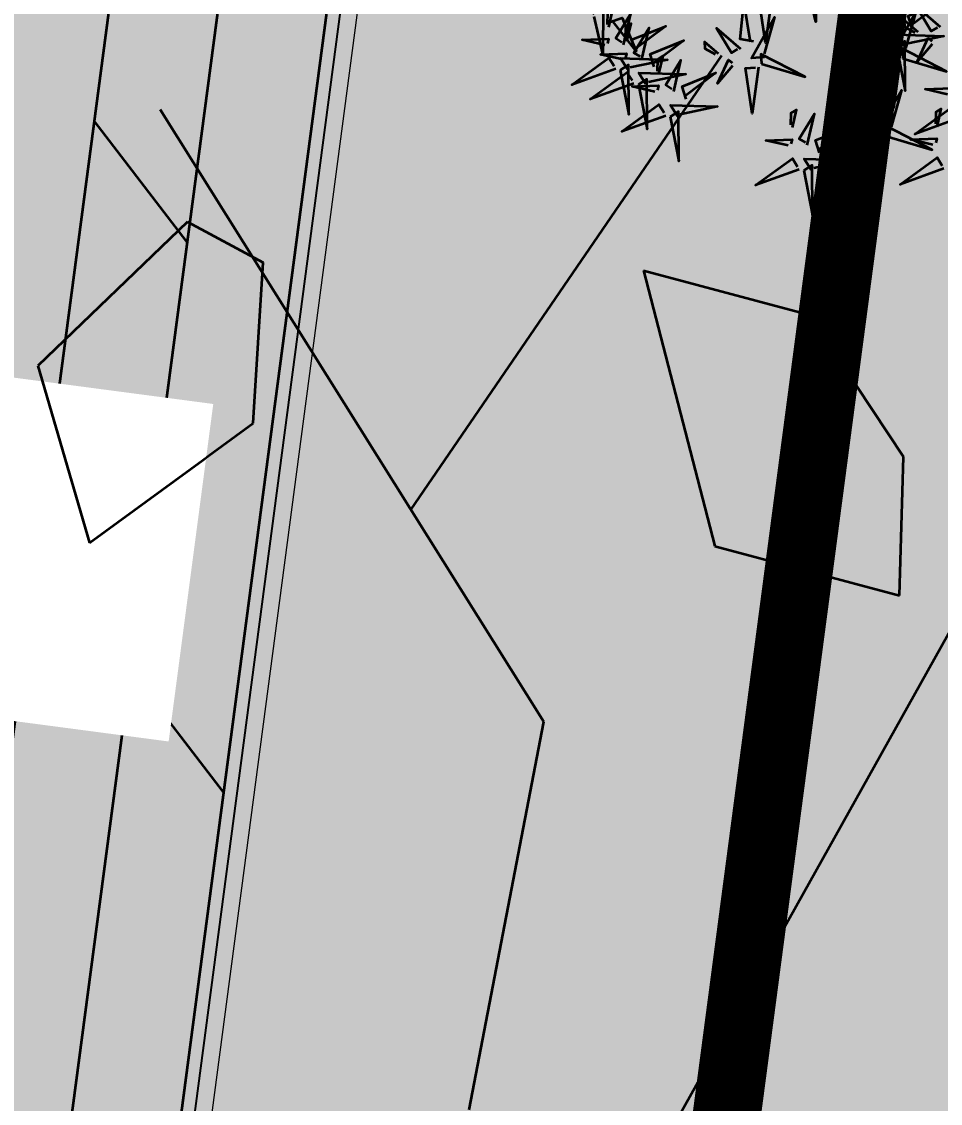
# Model space of a CAD drawing. Header units: millimetres. Extents: x -179928 to 528275, y -469666 to 511935.
# Drawn here: x 14486 to 15025, y 104411 to 105047 of the extents above; entities that cross this region are included whole.
import ezdxf

# ---------------------------------------------------------------- set-up
doc = ezdxf.new("R2010")
doc.units = ezdxf.units.MM
doc.linetypes.add('DASHED', pattern=[0.75, 0.5, -0.25])
for name, color, linetype in [('ad-Elevation 10', 8, 'Continuous'), ('ad-Plinth', 8, 'Continuous'), ('ad-Secondary Roof', 6, 'Continuous'), ('ad-Text main', 7, 'Continuous'), ('ad-Verandah', 33, 'Continuous')]:
    doc.layers.add(name, color=color, linetype=linetype)
doc.layers.add('ad-Landscape', color=94, linetype='Continuous', lineweight=35)
doc.layers.add('ad-Landscape 2', color=7, linetype='Continuous', lineweight=35, true_color=0x264c00)
doc.styles.get("Standard").update_dxf_attribs({"font": 'arial.ttf'})

# ---------------------------------------------------------------- blocks, each defined once
blk = doc.blocks.new('zw$3849')
at = {"layer": 'ad-Text main', "insert": (12834.09, 1938.93), "char_height": 100, "width": 1424.1947, "attachment_point": 5, "bg_fill": 2}
blk.add_mtext("\\pxqj;5' WIDE VERANDAH", dxfattribs=at)
blk = doc.blocks.new('1625E_Roof Plan')
at = {"layer": 'ad-Secondary Roof', "linetype": 'DASHED', "ltscale": 2, "const_width": 40}
for points in [[(13950, 5195), (13188.77, 1425), (13950, -2345)], [(12570, 5195), (10022.5, 1425), (12570, -2345), (13950, -2345), (13950, 5195)]]:
    blk.add_lwpolyline(points, close=True, dxfattribs=at)
blk = doc.blocks.new('bamboo')
at = {"layer": 'ad-Landscape 2'}
for points in [[(103.7, 1424.7), (54.4, 1572.3), (77.9, 1403.4), (103.7, 1424.7)], [(119.4, 1423.2), (261.4, 1496.7), (147.9, 1388.7), (126.6, 1414.5)], [(581.6, 1302), (532.2, 1449.6), (555.7, 1280.7), (581.6, 1302)], [(-372, 1355), (-230.1, 1428.5), (-343.6, 1320.5), (-364.9, 1346.4)], [(-160.7, 1284.9), (-160, 1444.8), (-116.9, 1294.1), (-149.7, 1287.2)], [(79.4, 1419.1), (107.8, 1384.6), (-52.4, 1368.4), (70.8, 1412)], [(597.3, 1300.4), (739.2, 1374), (625.7, 1265.9), (604.4, 1291.8)], [(-70.9, 1292.4), (-27.7, 1358.5), (-55.4, 1272.9), (-68.6, 1281.5)], [(57.7, 1357.7), (77.5, 1316.1), (-31.5, 1255.3), (64.8, 1349.1)], [(103.3, 1337.4), (92.8, 1227.4), (133.3, 1318.7), (110.4, 1328.8)], [(167.7, 1347.1), (246.3, 1339.5), (157.6, 1324.2), (159.1, 1340)], [(704.4, 1206.5), (655.1, 1354.1), (678.6, 1185.2), (704.4, 1206.5)], [(772.7, 1165.6), (723.3, 1313.2), (746.9, 1144.3), (772.7, 1165.6)], [(-323.8, 1278.9), (-245.2, 1271.3), (-333.9, 1256.1), (-332.4, 1271.8)], [(-169.3, 1271.7), (-323, 1296.4), (-162.4, 1238.9), (-169.3, 1271.7)], [(161.7, 1284.2), (155.7, 1221.3), (172.9, 1235.5), (168.8, 1275.6)], [(557.2, 1296.4), (585.7, 1261.9), (425.4, 1245.7), (548.6, 1289.3)], [(720.2, 1205), (862.1, 1278.5), (748.6, 1170.5), (727.3, 1196.4)], [(-399.4, 1177.7), (-257.4, 1251.3), (-370.9, 1143.2), (-392.2, 1169.1)], [(-175.7, 1247.6), (-131.9, 1256.8), (-191.9, 1107.3), (-173.4, 1236.6)], [(-92.2, 1230.9), (0.4, 1170.5), (-61.7, 1248.7), (-81.3, 1233.2)], [(-18, 1257.9), (35, 1223.4), (30.4, 1245.3), (-7, 1260.2)], [(303.5, 1094), (304.2, 1253.9), (347.3, 1103.2), (314.4, 1096.3)], [(535.5, 1235), (555.3, 1193.4), (446.4, 1132.5), (542.6, 1226.4)], [(645.6, 1224.3), (724.2, 1216.7), (635.4, 1201.5), (637, 1217.2)], [(788.4, 1164.1), (930.3, 1237.6), (816.9, 1129.6), (795.5, 1155.5)], [(-329.8, 1216), (-335.8, 1153.1), (-318.6, 1167.3), (-322.7, 1207.4)], [(-131.4, 1199.8), (-85.3, 1198.1), (-81.9, 1073.4), (-120.4, 1202.1)], [(680.1, 1200.9), (708.6, 1166.4), (548.3, 1150.2), (671.5, 1193.8)], [(581.2, 1214.7), (570.7, 1104.6), (611.1, 1195.9), (588.3, 1206.1)], [(-174.3, 1012.2), (-173.7, 1172.1), (-130.6, 1021.4), (-163.4, 1014.5)], [(393.3, 1101.5), (436.5, 1167.6), (408.8, 1082), (395.6, 1090.6)], [(748.4, 1160), (776.8, 1125.5), (616.6, 1109.3), (739.8, 1152.9)], [(639.6, 1161.5), (633.5, 1098.6), (650.8, 1112.8), (646.7, 1152.8)], [(658.4, 1139.6), (678.2, 1098), (569.2, 1037.1), (665.5, 1130.9)], [(704, 1119.3), (693.5, 1009.2), (734, 1100.5), (711.2, 1110.6)], [(768.4, 1128.9), (847.1, 1121.3), (758.3, 1106.1), (759.8, 1121.8)], [(892.5, 987.3), (858.6, 958.2), (839.1, 1118), (885.2, 995.8)], [(-351.1, 1101.6), (-272.5, 1094), (-361.2, 1078.8), (-359.7, 1094.5)], [(-155.7, 961.1), (-205, 1108.7), (-181.5, 939.8), (-155.7, 961.1)], [(-84.5, 1019.7), (-41.3, 1085.8), (-69, 1000.1), (-82.2, 1008.8)], [(294.9, 1080.8), (141.2, 1105.5), (301.8, 1048), (294.9, 1080.8)], [(726.6, 1098.6), (746.5, 1057), (637.5, 996.2), (733.8, 1090)], [(830.7, 1007.8), (789.5, 987.1), (726.4, 1094.8), (822.2, 1000.5)], [(772.3, 1078.4), (761.8, 968.3), (802.3, 1059.6), (779.4, 1069.7)], [(836.7, 1088), (915.3, 1080.4), (826.6, 1065.2), (828.1, 1080.9)], [(288.5, 1056.7), (332.3, 1065.9), (272.3, 916.4), (290.8, 1045.7)], [(372, 1040), (464.6, 979.6), (402.5, 1057.8), (382.9, 1042.3)], [(446.2, 1067), (499.2, 1032.5), (494.6, 1054.4), (457.2, 1069.3)], [(762.4, 1066), (756.4, 1003.1), (773.6, 1017.3), (769.5, 1057.4)], [(-183, 999), (-336.7, 1023.7), (-176.1, 966.2), (-183, 999)], [(-275.7, 937.9), (-232.5, 1004), (-260.1, 918.3), (-273.4, 927)], [(-140, 959.5), (2, 1033.1), (-111.5, 925), (-132.8, 950.9)], [(289.9, 848.6), (290.5, 1008.4), (333.6, 857.8), (300.8, 850.9)], [(332.8, 1008.9), (378.9, 1007.2), (382.3, 882.5), (343.8, 1011.2)], [(830.7, 1025.1), (824.7, 962.2), (841.9, 976.4), (837.8, 1016.5)], [(-189.3, 974.8), (-145.6, 984), (-205.5, 834.6), (-187, 963.9)], [(-105.9, 958.2), (-13.2, 897.8), (-75.4, 976), (-94.9, 960.5)], [(-31.6, 985.2), (21.3, 950.7), (16.7, 972.5), (-20.7, 987.5)], [(-180, 955.5), (-151.6, 921), (-311.8, 904.8), (-188.6, 948.4)], [(-145, 927.1), (-99, 925.4), (-95.6, 800.6), (-134.1, 929.4)], [(-297, 876.4), (-204.4, 816), (-266.5, 894.2), (-286.1, 878.7)], [(-201.7, 894.1), (-181.9, 852.5), (-290.9, 791.6), (-194.6, 885.5)], [(-222.7, 903.4), (-169.8, 868.9), (-174.4, 890.7), (-211.8, 905.7)], [(182.5, 782.8), (148.6, 753.6), (129.1, 913.5), (175.2, 791.2)]]:
    blk.add_lwpolyline(points, dxfattribs=at)
blk = doc.blocks.new('1625_East Villa')
at = {"transparency": 33554559}
h = blk.add_hatch(color=43, dxfattribs=at)
h.dxf.hatch_style = 1
h.paths.add_polyline_path([(13640, 4745), (12120, 4745), (12120, 0), (6200, 0), (6200, -2050), (13640, -2050)])
h = blk.add_hatch(dxfattribs=at)
h.set_pattern_fill('GRASS', color=74, angle=180)
h.set_pattern_definition([(270, (14550, 3220), (17.960512, -17.960512), [4.7625, -31.158524]), (225, (14550, 3220), (17.96051, -17.96051), [4.7625, -20.6375]), (315, (14550, 3220), (17.96051, 17.96051), [4.7625, -20.6375])])
h.paths.add_polyline_path([(14550, -2960), (9750, -2960), (9750, -2050), (13640, -2050), (13640, 3145), (14550, 3145)])
h = blk.add_hatch(color=256, dxfattribs=at)
h.dxf.hatch_style = 1
h.set_gradient(color1=(153, 204, 0), color2=(63, 127, 0), tint=1, name='INVSPHERICAL')
h.paths.add_polyline_path([(14550, -2960), (9750, -2960), (9750, -2050), (13640, -2050), (13640, 3145), (14550, 3145)])
at = {"layer": 'ad-Landscape', "transparency": 33554687}
h = blk.add_hatch(dxfattribs=at)
h.set_pattern_fill('DOLMIT', color=44, scale=10, angle=90)
h.set_pattern_definition([(90, (-1084315.54, 674820.024), (-63.5, 5e-14), []), (135, (-1084315.54, 674820.02), (-126.999913, -126.999913), [89.80256, -179.605122])])
h.paths.add_polyline_path([(13640, 4745), (12120, 4745), (12120, 0), (6200, 0), (6200, -2050), (13640, -2050)])
at = {"layer": 'ad-Elevation 10'}
blk.add_lwpolyline([(14550, -2960), (9750, -2960), (9750, -2050), (13640, -2050), (13640, 3145), (14550, 3145)], close=True, dxfattribs=at)
at = {"layer": 'ad-Verandah', "lineweight": 9}
blk.add_lwpolyline([(13640, 4745), (12120, 4745), (12120, 0), (6200, 0), (6200, -2050), (13640, -2050)], close=True, dxfattribs=at)
at = {"layer": 'ad-Landscape', "linetype": 'Continuous', "xscale": 0.171360081536486, "yscale": 0.171360081536486, "zscale": 0.171360081536486, "rotation": 180}
blk.add_blockref('bamboo', (13939.89, 2465.22), dxfattribs=at)
at = {"layer": 'ad-Text main'}
blk.add_blockref('zw$3849', (0, 0), dxfattribs=at)
blk.add_blockref('1625E_Roof Plan', (0, 0))
blk = doc.blocks.new("All Plot's Villa Plans")
at = {"ltscale": 5, "rotation": 352.4703876422526}
blk.add_blockref('1625_East Villa', (851.96, 104581.7), dxfattribs=at)
blk = doc.blocks.new('A$C92fa9908')
at = {"layer": 'ad-Verandah', "lineweight": 9}
blk.add_lwpolyline([(13650, 4745), (12120, 4745), (12120, 0), (6200, 0), (6200, -2045), (13650, -2045)], close=True, dxfattribs=at)
blk = doc.blocks.new('zw$C194')
at = {"layer": 'ad-Plinth', "ltscale": 5, "rotation": 352.4703876422758}
blk.add_blockref('A$C92fa9908', (-190986.86, -324177.08), dxfattribs=at)
blk = doc.blocks.new("Villa's Boundary")
at = {"ltscale": 5}
blk.add_blockref('zw$C194', (191838.82, 428758.78), dxfattribs=at)
blk = doc.blocks.new('QRFQ')
at = {"layer": 'ad-Landscape', "color": 30, "true_color": 0xf26722}
for p, q in [((260796.77218, 1945731.36353, 129.91352), (260796.64884, 1945731.76985, 129.91352)), ((260796.72944, 1945731.50433, 129.91352), (260796.97566, 1945731.71395, 129.91352)), ((260796.64713, 1945731.70199, 129.91352), (260796.54012, 1945731.64348, 129.91352)), ((260796.64713, 1945731.70199, 129.91352), (260796.68378, 1945731.6673, 129.91352)), ((260796.65339, 1945731.57771, 129.91352), (260796.68378, 1945731.6673, 129.91352)), ((260796.54012, 1945731.64348, 129.91352), (260796.5421, 1945731.5351, 129.91352)), ((260796.8981, 1945731.60413, 129.91352), (260796.89612, 1945731.43676, 129.91352)), ((260796.8981, 1945731.60413, 129.91352), (260796.98548, 1945731.55339, 129.91352)), ((260796.5421, 1945731.5351, 129.91352), (260796.65339, 1945731.57771, 129.91352)), ((260797.01694, 1945731.45852, 129.91352), (260796.98548, 1945731.55339, 129.91352)), ((260796.99321, 1945731.38039, 129.91352), (260797.01694, 1945731.45852, 129.91352)), ((260796.89612, 1945731.43676, 129.91352), (260796.99321, 1945731.38039, 129.91352)), ((260796.72582, 1945731.05575, 129.91352), (260797.05155, 1945731.38874, 129.91352)), ((260796.67005, 1945731.15508, 129.91352), (260796.77218, 1945731.36353, 129.91352))]:
    blk.add_line(p, q, dxfattribs=at)
blk = doc.blocks.new('zw$E387')
at = {"color": 6, "xscale": 999.9541051248865, "yscale": 999.9541051248865, "zscale": 999.9541051248865, "rotation": 15.20137085992778}
blk.add_blockref('QRFQ', (258526009.73, -1945840817.88, -147516.75), dxfattribs=at)

msp = doc.modelspace()

# ---------------------------------------------------------------- block references
at = {"ltscale": 5}
msp.add_blockref("Villa's Boundary", (0, 0), dxfattribs=at)

# ---------------------------------------------------------------- next in the draw order: block references
msp.add_blockref("All Plot's Villa Plans", (0, 0), dxfattribs=at)

# ---------------------------------------------------------------- next in the draw order: block references
msp.add_blockref('zw$E387', (0, 0), dxfattribs=at)

doc.saveas('drawing.dxf')
